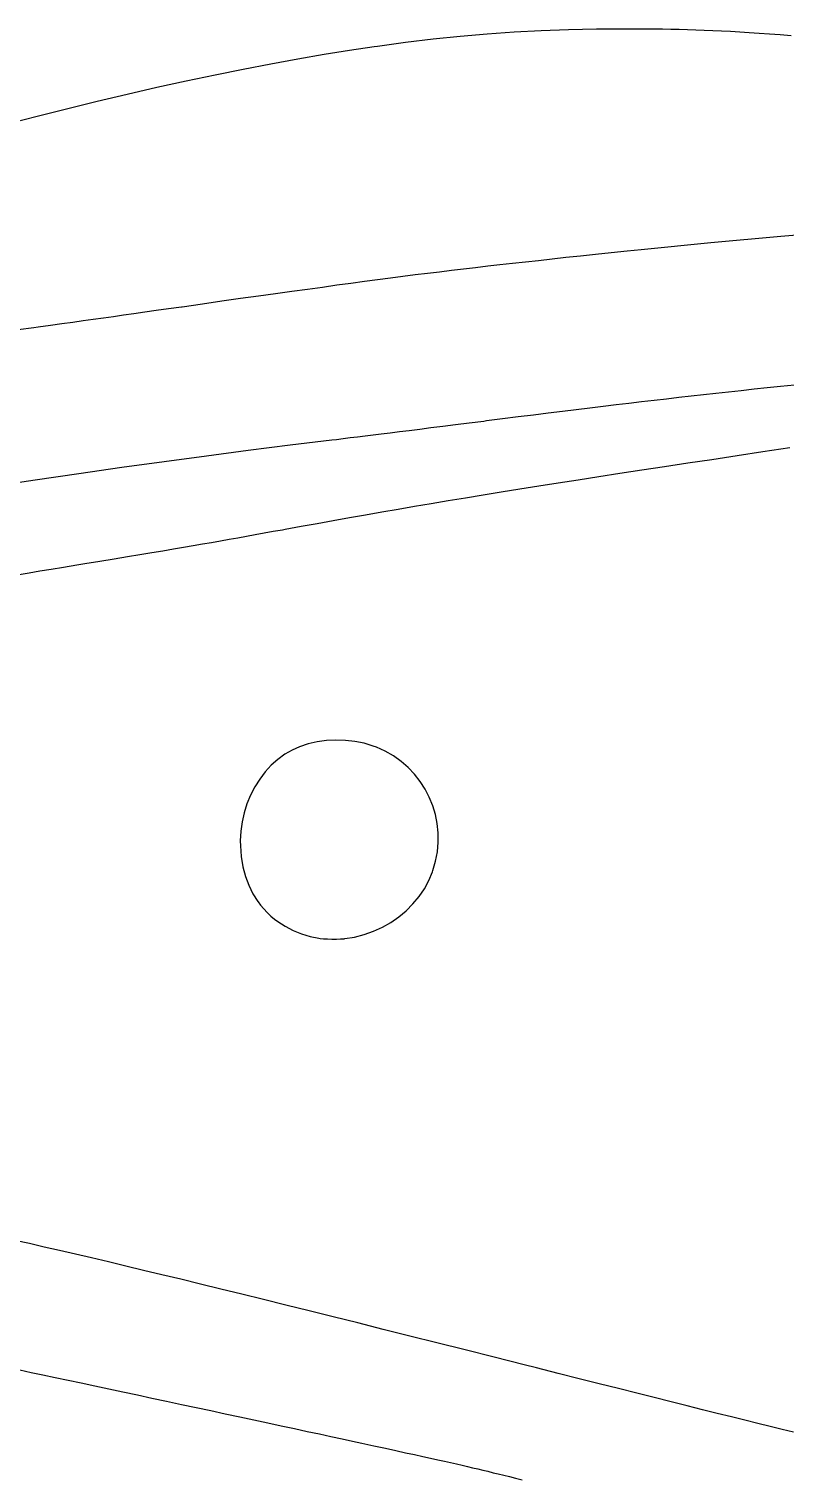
# Model space of a CAD drawing. Extents: x 9 to 342, y 7 to 196.
# Drawn here: x 23.36 to 28.85, y 161.47 to 172 of the extents above; entities that cross this region are included whole.
import ezdxf

# ---------------------------------------------------------------- set-up
doc = ezdxf.new("R2010")
doc.units = 0
doc.layers.add('BLACK', color=7, linetype='CONTINUOUS')

msp = doc.modelspace()

# ---------------------------------------------------------------- linework, layer by layer
at = {"layer": 'BLACK', "linetype": 'CONTINUOUS'}
for p, q in [((26.6875, 171.964), (26.4917, 171.947)), ((26.8832, 171.978), (26.6875, 171.964)), ((27.08, 171.988), (26.8832, 171.978)), ((27.2795, 171.995), (27.08, 171.988)), ((27.483, 172), (27.2795, 171.995)), ((27.6919, 172.001), (27.483, 172)), ((27.7151, 172.001), (27.6919, 172.001)), ((27.7791, 172.001), (27.7151, 172.001)), ((27.8417, 172.001), (27.7791, 172.001)), ((27.9033, 172), (27.8417, 172.001)), ((27.964, 171.999), (27.9033, 172)), ((28.0243, 171.998), (27.964, 171.999)), ((28.0844, 171.997), (28.0243, 171.998)), ((28.1446, 171.995), (28.0844, 171.997)), ((28.2051, 171.993), (28.1446, 171.995)), ((28.2664, 171.991), (28.2051, 171.993)), ((28.3287, 171.988), (28.2664, 171.991)), ((28.3923, 171.985), (28.3287, 171.988)), ((28.4574, 171.982), (28.3923, 171.985)), ((28.5245, 171.978), (28.4574, 171.982)), ((28.5937, 171.974), (28.5245, 171.978)), ((28.6655, 171.969), (28.5937, 171.974)), ((28.74, 171.964), (28.6655, 171.969)), ((28.8176, 171.958), (28.74, 171.964)), ((28.8985, 171.951), (28.8176, 171.958)), ((25.6882, 171.845), (25.503, 171.815)), ((25.8672, 171.872), (25.6882, 171.845)), ((25.8899, 171.875), (25.8672, 171.872)), ((26.0943, 171.903), (25.8899, 171.875)), ((26.2945, 171.926), (26.0943, 171.903)), ((26.4917, 171.947), (26.2945, 171.926)), ((25.1161, 171.746), (24.9151, 171.707)), ((25.3122, 171.782), (25.1161, 171.746)), ((25.503, 171.815), (25.3122, 171.782)), ((24.7097, 171.666), (24.5002, 171.622)), ((24.9151, 171.707), (24.7097, 171.666)), ((24.2871, 171.575), (24.0708, 171.525)), ((24.5002, 171.622), (24.2871, 171.575)), ((23.8516, 171.473), (23.6301, 171.419)), ((24.0708, 171.525), (23.8516, 171.473)), ((23.4067, 171.363), (23.1817, 171.304)), ((23.6301, 171.419), (23.4067, 171.363)), ((28.3131, 170.449), (28.8242, 170.496)), ((28.8242, 170.496), (29.3416, 170.54)), ((27.4753, 170.364), (27.5888, 170.376)), ((27.5888, 170.376), (27.7071, 170.388)), ((27.7071, 170.388), (27.8085, 170.399)), ((27.8085, 170.399), (28.3131, 170.449)), ((26.5157, 170.258), (26.6033, 170.269)), ((26.6033, 170.269), (26.6917, 170.279)), ((26.6917, 170.279), (26.7813, 170.289)), ((26.7813, 170.289), (26.8724, 170.299)), ((26.8724, 170.299), (26.9656, 170.31)), ((26.9656, 170.31), (27.0611, 170.32)), ((27.0611, 170.32), (27.1595, 170.331)), ((27.1595, 170.331), (27.261, 170.342)), ((27.261, 170.342), (27.3662, 170.353)), ((27.3662, 170.353), (27.4753, 170.364)), ((25.697, 170.154), (25.7955, 170.168)), ((25.7955, 170.168), (25.8911, 170.18)), ((25.8911, 170.18), (25.9844, 170.192)), ((25.9844, 170.192), (26.0756, 170.204)), ((26.0756, 170.204), (26.1653, 170.216)), ((26.1653, 170.216), (26.2537, 170.227)), ((26.2537, 170.227), (26.3413, 170.237)), ((26.3413, 170.237), (26.4285, 170.248)), ((26.4285, 170.248), (26.5157, 170.258)), ((24.8954, 170.044), (25.0248, 170.062)), ((25.0248, 170.062), (25.1485, 170.079)), ((25.1485, 170.079), (25.267, 170.096)), ((25.267, 170.096), (25.3807, 170.111)), ((25.3807, 170.111), (25.49, 170.126)), ((25.49, 170.126), (25.5953, 170.141)), ((25.5953, 170.141), (25.697, 170.154)), ((24.199, 169.945), (24.282, 169.957)), ((24.282, 169.957), (24.3702, 169.969)), ((24.3702, 169.969), (24.4645, 169.983)), ((24.4645, 169.983), (24.4697, 169.983)), ((24.4697, 169.983), (24.6183, 170.004)), ((24.6183, 170.004), (24.7601, 170.025)), ((24.7601, 170.025), (24.8954, 170.044)), ((23.4245, 169.837), (23.5127, 169.849)), ((23.5127, 169.849), (23.5958, 169.861)), ((23.5958, 169.861), (23.6748, 169.872)), ((23.6748, 169.872), (23.7508, 169.882)), ((23.7508, 169.882), (23.8246, 169.893)), ((23.8246, 169.893), (23.8975, 169.903)), ((23.8975, 169.903), (23.9703, 169.913)), ((23.9703, 169.913), (24.0441, 169.923)), ((24.0441, 169.923), (24.12, 169.934)), ((24.12, 169.934), (24.199, 169.945)), ((23.2792, 169.817), (23.3912, 169.833)), ((23.3912, 169.833), (23.4245, 169.837)), ((28.0812, 169.323), (27.9914, 169.312)), ((28.171, 169.333), (28.0812, 169.323)), ((28.2609, 169.343), (28.171, 169.333)), ((28.3514, 169.353), (28.2609, 169.343)), ((28.4427, 169.363), (28.3514, 169.353)), ((28.5351, 169.373), (28.4427, 169.363)), ((28.6289, 169.383), (28.5351, 169.373)), ((28.7244, 169.394), (28.6289, 169.383)), ((28.8218, 169.404), (28.7244, 169.394)), ((28.9215, 169.414), (28.8218, 169.404)), ((27.1309, 169.209), (27.0242, 169.196)), ((27.2347, 169.222), (27.1309, 169.209)), ((27.3357, 169.234), (27.2347, 169.222)), ((27.4343, 169.246), (27.3357, 169.234)), ((27.5308, 169.258), (27.4343, 169.246)), ((27.6254, 169.269), (27.5308, 169.258)), ((27.7185, 169.28), (27.6254, 169.269)), ((27.8103, 169.291), (27.7185, 169.28)), ((27.9012, 169.302), (27.8103, 169.291)), ((27.9914, 169.312), (27.9012, 169.302)), ((26.3657, 169.113), (26.2788, 169.102)), ((26.4586, 169.125), (26.3657, 169.113)), ((26.5578, 169.137), (26.4586, 169.125)), ((26.6638, 169.15), (26.5578, 169.137)), ((26.6829, 169.153), (26.6638, 169.15)), ((26.8005, 169.168), (26.6829, 169.153)), ((26.9141, 169.182), (26.8005, 169.168)), ((27.0242, 169.196), (26.9141, 169.182)), ((25.5591, 169.013), (25.2548, 168.976)), ((25.5918, 169.017), (25.5591, 169.013)), ((25.6418, 169.023), (25.5918, 169.017)), ((25.693, 169.03), (25.6418, 169.023)), ((25.7458, 169.036), (25.693, 169.03)), ((25.8007, 169.043), (25.7458, 169.036)), ((25.8581, 169.05), (25.8007, 169.043)), ((25.9184, 169.057), (25.8581, 169.05)), ((25.982, 169.065), (25.9184, 169.057)), ((26.0495, 169.073), (25.982, 169.065)), ((26.1211, 169.082), (26.0495, 169.073)), ((26.1974, 169.092), (26.1211, 169.082)), ((26.2788, 169.102), (26.1974, 169.092)), ((24.6463, 168.898), (24.34, 168.857)), ((24.9508, 168.938), (24.6463, 168.898)), ((25.2548, 168.976), (24.9508, 168.938)), ((28.3226, 168.874), (28.5045, 168.902)), ((28.5045, 168.902), (28.6928, 168.93)), ((28.6928, 168.93), (28.8878, 168.959)), ((24.0311, 168.814), (23.7184, 168.769)), ((24.34, 168.857), (24.0311, 168.814)), ((27.6533, 168.773), (27.8125, 168.797)), ((27.8125, 168.797), (27.9769, 168.822)), ((27.9769, 168.822), (28.1468, 168.848)), ((28.1468, 168.848), (28.3226, 168.874)), ((23.4011, 168.722), (23.0779, 168.673)), ((23.7184, 168.769), (23.4011, 168.722)), ((27.0627, 168.681), (27.204, 168.703)), ((27.204, 168.703), (27.3494, 168.726)), ((27.3494, 168.726), (27.499, 168.749)), ((27.499, 168.749), (27.6533, 168.773)), ((26.4056, 168.574), (26.5314, 168.595)), ((26.5314, 168.595), (26.6598, 168.616)), ((26.6598, 168.616), (26.7909, 168.637)), ((26.7909, 168.637), (26.9251, 168.659)), ((26.9251, 168.659), (27.0627, 168.681)), ((25.6862, 168.451), (25.8034, 168.471)), ((25.8034, 168.471), (25.9213, 168.492)), ((25.9213, 168.492), (26.0401, 168.512)), ((26.0401, 168.512), (26.1603, 168.533)), ((26.1603, 168.533), (26.282, 168.554)), ((26.282, 168.554), (26.4056, 168.574)), ((25.1999, 168.363), (25.2182, 168.366)), ((25.2182, 168.366), (25.3357, 168.388)), ((25.3357, 168.388), (25.4527, 168.409)), ((25.4527, 168.409), (25.5694, 168.43)), ((25.5694, 168.43), (25.6862, 168.451)), ((24.5512, 168.248), (24.6191, 168.26)), ((24.6191, 168.26), (24.6849, 168.271)), ((24.6849, 168.271), (24.7492, 168.282)), ((24.7492, 168.282), (24.8125, 168.293)), ((24.8125, 168.293), (24.8753, 168.304)), ((24.8753, 168.304), (24.9381, 168.316)), ((24.9381, 168.316), (25.0014, 168.327)), ((25.0014, 168.327), (25.0659, 168.339)), ((25.0659, 168.339), (25.1319, 168.351)), ((25.1319, 168.351), (25.1999, 168.363)), ((23.9758, 168.152), (24.0723, 168.167)), ((24.0723, 168.167), (24.1633, 168.183)), ((24.1633, 168.183), (24.2491, 168.197)), ((24.2491, 168.197), (24.3302, 168.21)), ((24.3302, 168.21), (24.4073, 168.223)), ((24.4073, 168.223), (24.4808, 168.236)), ((24.4808, 168.236), (24.5512, 168.248)), ((23.2854, 168.038), (23.3579, 168.05)), ((23.3579, 168.05), (23.4356, 168.063)), ((23.4356, 168.063), (23.5191, 168.076)), ((23.5191, 168.076), (23.6087, 168.091)), ((23.6087, 168.091), (23.7049, 168.107)), ((23.7049, 168.107), (23.7636, 168.117)), ((23.7636, 168.117), (23.873, 168.135)), ((23.873, 168.135), (23.9758, 168.152)), ((25.3232, 166.785), (25.2707, 166.762)), ((25.3858, 166.806), (25.3232, 166.785)), ((25.4515, 166.821), (25.3858, 166.806)), ((25.5193, 166.831), (25.4515, 166.821)), ((25.5884, 166.834), (25.5193, 166.831)), ((25.6579, 166.832), (25.5884, 166.834)), ((25.7269, 166.825), (25.6579, 166.832)), ((25.7945, 166.811), (25.7269, 166.825)), ((25.8599, 166.791), (25.7945, 166.811)), ((25.8836, 166.782), (25.8599, 166.791)), ((25.1656, 166.694), (25.118, 166.651)), ((25.2166, 166.731), (25.1656, 166.694)), ((25.2707, 166.762), (25.2166, 166.731)), ((25.9476, 166.754), (25.8836, 166.782)), ((26.0074, 166.719), (25.9476, 166.754)), ((26.0628, 166.679), (26.0074, 166.719)), ((25.0742, 166.603), (25.0343, 166.55)), ((25.118, 166.651), (25.0742, 166.603)), ((26.1137, 166.635), (26.0628, 166.679)), ((26.1597, 166.586), (26.1137, 166.635)), ((26.2008, 166.534), (26.1597, 166.586)), ((24.9987, 166.494), (24.9678, 166.434)), ((25.0343, 166.55), (24.9987, 166.494)), ((26.2367, 166.478), (26.2008, 166.534)), ((26.2672, 166.419), (26.2367, 166.478)), ((24.9417, 166.371), (24.9209, 166.306)), ((24.9678, 166.434), (24.9417, 166.371)), ((26.2922, 166.357), (26.2672, 166.419)), ((24.9209, 166.306), (24.9056, 166.24)), ((26.3113, 166.293), (26.2922, 166.357)), ((26.3244, 166.227), (26.3113, 166.293)), ((24.8961, 166.172), (24.8927, 166.103)), ((24.9056, 166.24), (24.8961, 166.172)), ((26.3314, 166.16), (26.3244, 166.227)), ((26.3319, 166.092), (26.3314, 166.16)), ((24.8927, 166.103), (24.8935, 166.066)), ((24.8935, 166.066), (24.9003, 165.988)), ((26.3259, 166.023), (26.3319, 166.092)), ((24.9003, 165.988), (24.9127, 165.914)), ((26.2932, 165.886), (26.3131, 165.954)), ((26.3131, 165.954), (26.3259, 166.023)), ((24.9127, 165.914), (24.9309, 165.844)), ((24.9309, 165.844), (24.9549, 165.779)), ((26.264, 165.815), (26.2905, 165.878)), ((26.2905, 165.878), (26.2932, 165.886)), ((24.9549, 165.779), (24.9847, 165.718)), ((26.1925, 165.697), (26.2312, 165.754)), ((26.2312, 165.754), (26.264, 165.815)), ((24.9847, 165.718), (25.0203, 165.661)), ((25.0203, 165.661), (25.0224, 165.658)), ((25.0224, 165.658), (25.0408, 165.634)), ((25.0408, 165.634), (25.0638, 165.608)), ((26.0993, 165.594), (26.1484, 165.644)), ((26.1484, 165.644), (26.1925, 165.697)), ((25.0638, 165.608), (25.0895, 165.581)), ((25.0895, 165.581), (25.1163, 165.555)), ((25.1163, 165.555), (25.1425, 165.532)), ((25.1425, 165.532), (25.1654, 165.515)), ((25.9879, 165.509), (26.0457, 165.55)), ((26.0457, 165.55), (26.0993, 165.594)), ((25.1654, 165.515), (25.2188, 165.481)), ((25.2188, 165.481), (25.2769, 165.451)), ((25.2769, 165.451), (25.3382, 165.427)), ((25.3382, 165.427), (25.4012, 165.408)), ((25.724, 165.403), (25.7941, 165.421)), ((25.7941, 165.421), (25.8617, 165.445)), ((25.8617, 165.445), (25.9264, 165.474)), ((25.9264, 165.474), (25.9879, 165.509)), ((25.4012, 165.408), (25.4642, 165.395)), ((25.4642, 165.395), (25.4741, 165.393)), ((25.4741, 165.393), (25.4984, 165.391)), ((25.4984, 165.391), (25.5277, 165.389)), ((25.5277, 165.389), (25.5596, 165.388)), ((25.5596, 165.388), (25.5918, 165.388)), ((25.5918, 165.388), (25.622, 165.389)), ((25.622, 165.389), (25.6479, 165.391)), ((25.6479, 165.391), (25.6521, 165.392)), ((25.6521, 165.392), (25.724, 165.403)), ((23.3599, 163.175), (23.2546, 163.199)), ((23.4682, 163.15), (23.3599, 163.175)), ((23.5795, 163.125), (23.4682, 163.15)), ((23.6942, 163.098), (23.5795, 163.125)), ((23.8124, 163.071), (23.6942, 163.098)), ((23.9343, 163.042), (23.8124, 163.071)), ((24.0599, 163.012), (23.9343, 163.042)), ((24.1896, 162.981), (24.0599, 163.012)), ((24.3236, 162.949), (24.1896, 162.981)), ((24.4618, 162.916), (24.3236, 162.949)), ((24.6047, 162.881), (24.4618, 162.916)), ((24.7523, 162.845), (24.6047, 162.881)), ((24.9047, 162.808), (24.7523, 162.845)), ((25.0623, 162.769), (24.9047, 162.808)), ((25.2252, 162.729), (25.0623, 162.769)), ((25.3935, 162.687), (25.2252, 162.729)), ((25.5674, 162.644), (25.3935, 162.687)), ((25.7471, 162.599), (25.5674, 162.644)), ((25.9328, 162.552), (25.7471, 162.599)), ((26.1247, 162.504), (25.9328, 162.552)), ((26.3229, 162.454), (26.1247, 162.504)), ((26.5276, 162.403), (26.3229, 162.454)), ((26.739, 162.35), (26.5276, 162.403)), ((23.2911, 162.258), (23.3723, 162.24)), ((26.9572, 162.294), (26.739, 162.35)), ((27.046, 162.272), (26.9572, 162.294)), ((27.2049, 162.232), (27.046, 162.272)), ((23.3723, 162.24), (23.4579, 162.222)), ((23.4579, 162.222), (23.5474, 162.203)), ((23.5474, 162.203), (23.6405, 162.183)), ((23.6405, 162.183), (23.7367, 162.163)), ((23.7367, 162.163), (23.8357, 162.142)), ((27.357, 162.193), (27.2049, 162.232)), ((27.5027, 162.157), (27.357, 162.193)), ((27.6421, 162.122), (27.5027, 162.157)), ((23.8357, 162.142), (23.937, 162.12)), ((23.937, 162.12), (24.0402, 162.098)), ((24.0402, 162.098), (24.1451, 162.076)), ((24.1451, 162.076), (24.251, 162.053)), ((24.251, 162.053), (24.3577, 162.03)), ((27.7756, 162.088), (27.6421, 162.122)), ((27.9033, 162.056), (27.7756, 162.088)), ((28.0255, 162.025), (27.9033, 162.056)), ((24.3577, 162.03), (24.4648, 162.007)), ((24.4648, 162.007), (24.5719, 161.984)), ((24.5719, 161.984), (24.6785, 161.962)), ((24.6785, 161.962), (24.7842, 161.939)), ((24.7842, 161.939), (24.8888, 161.917)), ((28.1423, 161.996), (28.0255, 162.025)), ((28.2542, 161.968), (28.1423, 161.996)), ((28.3612, 161.942), (28.2542, 161.968)), ((28.4637, 161.916), (28.3612, 161.942)), ((24.8888, 161.917), (24.9917, 161.894)), ((24.9917, 161.894), (25.0926, 161.873)), ((25.0926, 161.873), (25.191, 161.852)), ((25.191, 161.852), (25.2866, 161.831)), ((28.5618, 161.892), (28.4637, 161.916)), ((28.6558, 161.869), (28.5618, 161.892)), ((28.7459, 161.846), (28.6558, 161.869)), ((28.8324, 161.825), (28.7459, 161.846)), ((25.2866, 161.831), (25.379, 161.811)), ((25.379, 161.811), (25.4678, 161.792)), ((25.4678, 161.792), (25.5525, 161.774)), ((25.5525, 161.774), (25.6328, 161.756)), ((25.6328, 161.756), (25.7083, 161.74)), ((25.7083, 161.74), (25.776, 161.725)), ((28.9155, 161.805), (28.8324, 161.825)), ((25.776, 161.725), (25.8652, 161.706)), ((25.8652, 161.706), (25.9478, 161.688)), ((25.9478, 161.688), (26.0241, 161.671)), ((26.0241, 161.671), (26.0946, 161.656)), ((26.0946, 161.656), (26.1598, 161.642)), ((26.1598, 161.642), (26.2202, 161.628)), ((26.2202, 161.628), (26.2762, 161.616)), ((26.2762, 161.616), (26.3282, 161.605)), ((26.3282, 161.605), (26.3767, 161.594)), ((26.3767, 161.594), (26.4222, 161.584)), ((26.4222, 161.584), (26.465, 161.574)), ((26.465, 161.574), (26.5058, 161.565)), ((26.5058, 161.565), (26.5448, 161.556)), ((26.5448, 161.556), (26.5826, 161.547)), ((26.5826, 161.547), (26.6197, 161.538)), ((26.6197, 161.538), (26.6564, 161.529)), ((26.6564, 161.529), (26.6932, 161.521)), ((26.6932, 161.521), (26.7306, 161.511)), ((26.7306, 161.511), (26.769, 161.502)), ((26.769, 161.502), (26.8089, 161.492)), ((26.8089, 161.492), (26.8508, 161.482)), ((26.8508, 161.482), (26.895, 161.471)), ((26.895, 161.471), (26.9421, 161.459))]:
    msp.add_line(p, q, dxfattribs=at)

doc.saveas('drawing.dxf')
